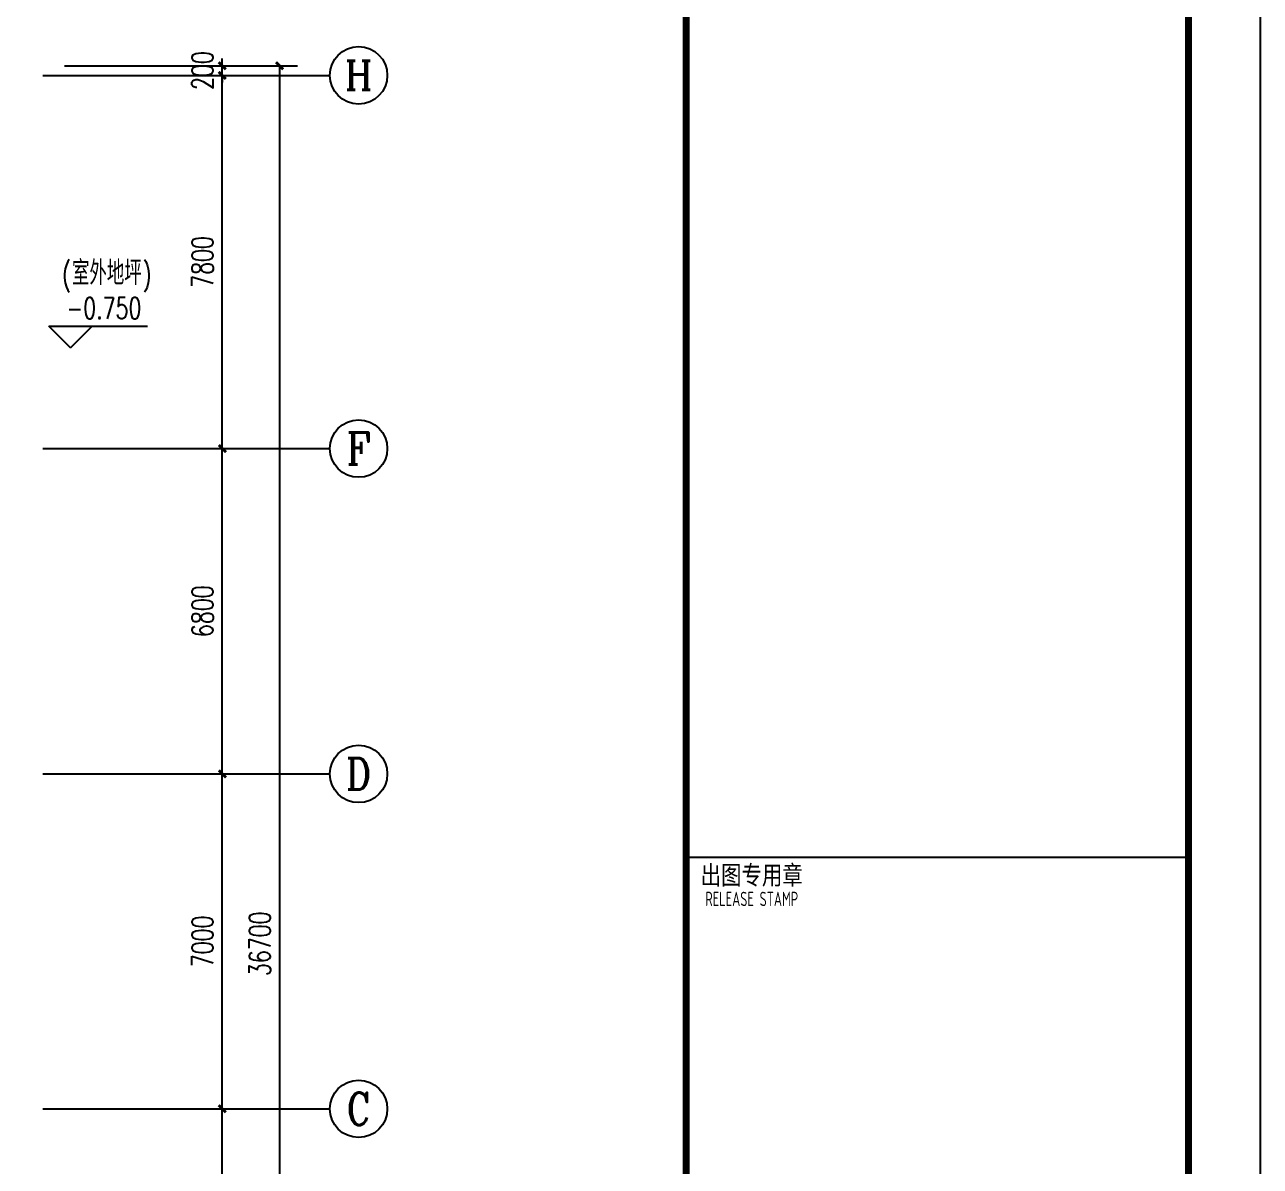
# Model space of a CAD drawing. Extents: x -70335 to 1144202, y 0 to 1100440.
# Drawn here: x 1093062 to 1118890, y 859854 to 883712 of the extents above; entities that cross this region are included whole.
import ezdxf
from ezdxf.enums import TextEntityAlignment as Align

# ---------------------------------------------------------------- set-up
doc = ezdxf.new("R2010")
doc.units = 0
doc.header["$LTSCALE"] = 1000
for name, color, linetype in [('2-房间名称', 7, 'Continuous'), ('3-建筑', 7, 'Continuous'), ('3-淡显', 8, 'Continuous'), ('AXIS_TEXT', 7, 'Continuous'), ('BTTK', 7, 'Continuous'), ('PUB_TITLE', 4, 'Continuous'), ('改过图层标记', 3, 'Continuous')]:
    doc.layers.add(name, color=color, linetype=linetype)
doc.styles.add('_TCH_AXIS', font='COMPLEX', dxfattribs={"bigfont": 'GBCBIG'})
doc.styles.add('_TCH_DIM', font='SIMPLEX', dxfattribs={"bigfont": 'GBCBIG'})
doc.styles.add('_TCH_DIM_T3', font='SIMPLEX', dxfattribs={"width": 0.705882, "bigfont": 'GBCBIG'})
doc.styles.add('COMPLEX', font='COMPLEX')
doc.styles.add('HZ(TK)', font='geniso.shx', dxfattribs={"width": 0.9, "bigfont": 'hztxt.shx'})
doc.dimstyles.new('_TCH_ARCH&&150', dxfattribs={"dimtxt": 446.25, "dimasz": 150, "dimexe": 375, "dimexo": 450, "dimgap": 189.375, "dimtad": 1, "dimdec": 0, "dimzin": 0, "dimdsep": 46, "dimtxsty": '_TCH_DIM_T3', "dimblk": 'ARCHTICK', "dimcen": 0.09, "dimclrt": 7, "dimazin": 2, "dimtfac": 1, "dimtdec": 0, "dimtix": 1, "dimtmove": 2, "dimatfit": 3, "dimfxl": 1, "dimtolj": 1, "dimtzin": 0, "dimarcsym": 0})

# ---------------------------------------------------------------- blocks, each defined once
blk = doc.blocks.new('vhtemplate_2019年新竖式图框_A1_1_2', base_point=(-420.5, 0))
at = {"layer": 'BTTK'}
blk.add_line((831, 336), (761, 336), dxfattribs=at)
at = {"layer": 'PUB_TITLE', "color": 7}
blk.add_lwpolyline([(-420.5, 594), (841, 594), (841, 0), (-420.5, 0)], close=True, dxfattribs=at)
at = {"layer": 'PUB_TITLE', "const_width": 1}
blk.add_lwpolyline([(-395.5, 10), (831, 10), (831, 584), (-395.5, 584)], close=True, dxfattribs=at)
blk.add_lwpolyline([(761, 10), (761, 584)], dxfattribs=at)
at = {"layer": 'BTTK', "style": 'HZ(TK)'}
for s, height, width, p in [('出图专用章', 3, 0.95, (770.12, 333.45)), ('RELEASE STAMP', 2, 0.7, (770.13, 330.24))]:
    blk.add_text(s, height=height, dxfattribs=dict(at, width=width)).set_placement(p, align=Align.MIDDLE_CENTER)
at = {"layer": 'BTTK', "color": 4, "style": 'HZ(TK)', "width": 0.9}
for tag, p in [('合作单位', (796, 511.5)), ('建设单位', (796, 209.5)), ('工程名称', (796, 176.5)), ('子项名称', (806, 160)), ('图纸名称', (796, 141))]:
    blk.add_attdef(tag, text='', height=3.5, dxfattribs=at).set_placement(p, align=Align.MIDDLE_CENTER)
for tag, p in [('注册证书号', (808.5, 279)), ('注册印章号', (808.5, 271)), ('设计号', (806, 193)), ('图别', (789.75, 34)), ('图号', (822.25, 34)), ('版本号', (789.75, 26)), ('日期', (822.25, 26))]:
    blk.add_attdef(tag, text='', height=3.5, dxfattribs=at).set_placement(p, align=Align.MIDDLE)
blk = doc.blocks.new('_AXISO')
blk.add_circle((0, 0), 0.5)
at = {"layer": 'AXIS_TEXT', "style": 'COMPLEX', "width": 1.041667}
blk.add_attdef('A', text='', height=0.56, dxfattribs=at).set_placement((-0.25, -0.28), (0.25, -0.28), align=Align.FIT)
blk = doc.blocks.new('_ArchTick')
at = {"color": 0, "linetype": 'ByBlock', "const_width": 0.4}
blk.add_lwpolyline([(-0.5, -0.5), (0.5, 0.5)], dxfattribs=at)
blk = doc.blocks.new('*D3018')
at = {"layer": '3-建筑', "color": 0, "lineweight": -2, "transparency": 16777216}
for p, q in [((1093892, 882854), (1098767, 882854)), ((1098392, 846154), (1098392, 882854)), ((1093892, 846154), (1098767, 846154))]:
    blk.add_line(p, q, dxfattribs=at)
at = {"layer": 'Defpoints', "color": 0, "transparency": 16777216}
for p in [(1093442, 882854), (1098392, 882854), (1093442, 846154)]:
    blk.add_point(p, dxfattribs=at)
at = {"layer": '3-建筑', "color": 0, "lineweight": -2, "transparency": 16777216, "xscale": 150, "yscale": 150, "zscale": 150}
for p, rotation in [((1098392, 882854), 90), ((1098392, 846154), 270)]:
    blk.add_blockref('_ArchTick', p, dxfattribs=dict(at, rotation=rotation))
at = {"layer": '3-建筑', "color": 7, "transparency": 16777216, "insert": (1097979, 864504), "char_height": 446.2, "attachment_point": 5, "rotation": 90, "style": '_TCH_DIM_T3'}
blk.add_mtext('\\A1;36700', dxfattribs=at)
blk = doc.blocks.new('*D3021')
at = {"layer": '3-建筑', "color": 0, "lineweight": -2, "transparency": 16777216}
for p, q in [((1093892, 861054), (1097567, 861054)), ((1097192, 854154), (1097192, 861054)), ((1093892, 854154), (1097567, 854154))]:
    blk.add_line(p, q, dxfattribs=at)
at = {"layer": 'Defpoints', "color": 0, "transparency": 16777216}
for p in [(1093442, 861054), (1097192, 861054), (1093442, 854154)]:
    blk.add_point(p, dxfattribs=at)
at = {"layer": '3-建筑', "color": 0, "lineweight": -2, "transparency": 16777216, "xscale": 150, "yscale": 150, "zscale": 150}
for p, rotation in [((1097192, 861054), 90), ((1097192, 854154), 270)]:
    blk.add_blockref('_ArchTick', p, dxfattribs=dict(at, rotation=rotation))
at = {"layer": '3-建筑', "color": 7, "transparency": 16777216, "insert": (1096779, 857604), "char_height": 446.2, "attachment_point": 5, "rotation": 90, "style": '_TCH_DIM_T3'}
blk.add_mtext('\\A1;6900', dxfattribs=at)
blk = doc.blocks.new('*D3022')
at = {"layer": '3-建筑', "color": 0, "lineweight": -2, "transparency": 16777216}
for p, q in [((1093892, 868054), (1097567, 868054)), ((1097192, 861054), (1097192, 868054)), ((1093892, 861054), (1097567, 861054))]:
    blk.add_line(p, q, dxfattribs=at)
at = {"layer": 'Defpoints', "color": 0, "transparency": 16777216}
for p in [(1093442, 868054), (1097192, 868054), (1093442, 861054)]:
    blk.add_point(p, dxfattribs=at)
at = {"layer": '3-建筑', "color": 0, "lineweight": -2, "transparency": 16777216, "xscale": 150, "yscale": 150, "zscale": 150}
for p, rotation in [((1097192, 868054), 90), ((1097192, 861054), 270)]:
    blk.add_blockref('_ArchTick', p, dxfattribs=dict(at, rotation=rotation))
at = {"layer": '3-建筑', "color": 7, "transparency": 16777216, "insert": (1096779, 864554), "char_height": 446.2, "attachment_point": 5, "rotation": 90, "style": '_TCH_DIM_T3'}
blk.add_mtext('\\A1;7000', dxfattribs=at)
blk = doc.blocks.new('*D3023')
at = {"layer": '3-建筑', "color": 0, "lineweight": -2, "transparency": 16777216}
for p, q in [((1093892, 874854), (1097567, 874854)), ((1097192, 868054), (1097192, 874854)), ((1093892, 868054), (1097567, 868054))]:
    blk.add_line(p, q, dxfattribs=at)
at = {"layer": 'Defpoints', "color": 0, "transparency": 16777216}
for p in [(1093442, 874854), (1097192, 874854), (1093442, 868054)]:
    blk.add_point(p, dxfattribs=at)
at = {"layer": '3-建筑', "color": 0, "lineweight": -2, "transparency": 16777216, "xscale": 150, "yscale": 150, "zscale": 150}
for p, rotation in [((1097192, 874854), 90), ((1097192, 868054), 270)]:
    blk.add_blockref('_ArchTick', p, dxfattribs=dict(at, rotation=rotation))
at = {"layer": '3-建筑', "color": 7, "transparency": 16777216, "insert": (1096779, 871454), "char_height": 446.2, "attachment_point": 5, "rotation": 90, "style": '_TCH_DIM_T3'}
blk.add_mtext('\\A1;6800', dxfattribs=at)
blk = doc.blocks.new('*D3024')
at = {"layer": '3-建筑', "color": 0, "lineweight": -2, "transparency": 16777216}
for p, q in [((1093892, 882654), (1097567, 882654)), ((1097192, 874854), (1097192, 882654)), ((1093892, 874854), (1097567, 874854))]:
    blk.add_line(p, q, dxfattribs=at)
at = {"layer": 'Defpoints', "color": 0, "transparency": 16777216}
for p in [(1093442, 882654), (1097192, 882654), (1093442, 874854)]:
    blk.add_point(p, dxfattribs=at)
at = {"layer": '3-建筑', "color": 0, "lineweight": -2, "transparency": 16777216, "xscale": 150, "yscale": 150, "zscale": 150}
for p, rotation in [((1097192, 882654), 90), ((1097192, 874854), 270)]:
    blk.add_blockref('_ArchTick', p, dxfattribs=dict(at, rotation=rotation))
at = {"layer": '3-建筑', "color": 7, "transparency": 16777216, "insert": (1096779, 878754), "char_height": 446.2, "attachment_point": 5, "rotation": 90, "style": '_TCH_DIM_T3'}
blk.add_mtext('\\A1;7800', dxfattribs=at)
blk = doc.blocks.new('*D3025')
at = {"layer": '3-建筑', "color": 0, "lineweight": -2, "transparency": 16777216}
for p, q in [((1093892, 882854), (1097567, 882854)), ((1097192, 882854), (1097192, 883004)), ((1097192, 882654), (1097192, 882854)), ((1093892, 882654), (1097567, 882654)), ((1097192, 882654), (1097192, 882504))]:
    blk.add_line(p, q, dxfattribs=at)
at = {"layer": 'Defpoints', "color": 0, "transparency": 16777216}
for p in [(1093442, 882854), (1097192, 882854), (1093442, 882654)]:
    blk.add_point(p, dxfattribs=at)
at = {"layer": '3-建筑', "color": 0, "lineweight": -2, "transparency": 16777216, "xscale": 150, "yscale": 150, "zscale": 150}
for p, rotation in [((1097192, 882854), 270), ((1097192, 882654), 90)]:
    blk.add_blockref('_ArchTick', p, dxfattribs=dict(at, rotation=rotation))
at = {"layer": '3-建筑', "color": 7, "transparency": 16777216, "insert": (1096779, 882754), "char_height": 446.2, "attachment_point": 5, "rotation": 90, "style": '_TCH_DIM_T3'}
blk.add_mtext('\\A1;200', dxfattribs=at)

msp = doc.modelspace()

# ---------------------------------------------------------------- linework, layer by layer
at = {"layer": '3-建筑'}
for p, q in [((1093441.7, 882653.7), (1099441.7, 882653.7)), ((1093441.7, 874853.7), (1099441.7, 874853.7)), ((1093441.7, 868053.7), (1099441.7, 868053.7)), ((1093441.7, 861053.7), (1099441.7, 861053.7))]:
    msp.add_line(p, q, dxfattribs=at)
at = {"layer": '3-淡显'}
for p, q in [((1094019.1, 876960.5), (1093569.1, 877410.5)), ((1093569.1, 877410.5), (1095629.1, 877410.5)), ((1094019.1, 876960.5), (1094469.1, 877410.5))]:
    msp.add_line(p, q, dxfattribs=at)

# ---------------------------------------------------------------- block references
at = {"layer": '3-建筑'}
ref = msp.add_blockref('_AXISO', (1100041.7, 882653.7), dxfattribs=dict(at, xscale=1200, yscale=1200, zscale=1200))
ref.add_attrib('A', 'H', dxfattribs={"layer": 'AXIS_TEXT', "height": 608.3, "style": '_TCH_AXIS'}).set_placement((1099752.1, 882349.6), (1100331.4, 882349.6), align=Align.FIT)
ref = msp.add_blockref('_AXISO', (1100041.7, 874853.7), dxfattribs=dict(at, xscale=1200, yscale=1200, zscale=1200))
ref.add_attrib('A', 'F', dxfattribs={"layer": 'AXIS_TEXT', "height": 668.2, "style": '_TCH_AXIS'}).set_placement((1099787.2, 874519.6), (1100296.3, 874519.6), align=Align.FIT)
ref = msp.add_blockref('_AXISO', (1100041.7, 868053.7), dxfattribs=dict(at, xscale=1200, yscale=1200, zscale=1200))
ref.add_attrib('A', 'D', dxfattribs={"layer": 'AXIS_TEXT', "height": 652.9, "style": '_TCH_AXIS'}).set_placement((1099777.5, 867727.3), (1100306, 867727.3), align=Align.FIT)
ref = msp.add_blockref('_AXISO', (1100041.7, 861053.7), dxfattribs=dict(at, xscale=1200, yscale=1200, zscale=1200))
ref.add_attrib('A', 'C', dxfattribs={"layer": 'AXIS_TEXT', "height": 683.5, "style": '_TCH_AXIS'}).set_placement((1099797.6, 860711.9), (1100285.8, 860711.9), align=Align.FIT)
at = {"layer": '改过图层标记', "xscale": 150, "yscale": 150, "zscale": 150}
msp.add_blockref('vhtemplate_2019年新竖式图框_A1_1_2', (929665.1, 815905.6), dxfattribs=at)

# ---------------------------------------------------------------- texts
at = {"layer": '2-房间名称', "color": 7, "style": '_TCH_DIM', "width": 0.705882}
msp.add_text('-0.750', height=446.25, dxfattribs=at).set_placement((1093934.1, 877568))
at = {"layer": '3-淡显', "color": 7, "style": '_TCH_DIM', "width": 0.705882}
for s, p in [('(', (1093839.4, 878271.8)), (')', (1095523.9, 878271.8))]:
    msp.add_text(s, height=446.2, dxfattribs=at).set_placement(p)
at = {"layer": '3-淡显', "color": 7, "style": '_TCH_DIM'}
msp.add_text('室外地坪', height=506.38, dxfattribs=at).set_placement((1094049.4, 878271.8))

# ---------------------------------------------------------------- dimensions: what is measured, and where the dimension line sits
at = {"layer": '3-建筑'}
for p1, p2, distance, picture, middle in [((1093441.7, 882653.7), (1093441.7, 882853.7), -3750, '*D3025', (1096779.2, 882753.7)), ((1093441.7, 846153.7), (1093441.7, 882853.7), -4950, '*D3018', (1097979.2, 864503.7)), ((1093441.7, 874853.7), (1093441.7, 882653.7), -3750, '*D3024', (1096779.2, 878753.7)), ((1093441.7, 868053.7), (1093441.7, 874853.7), -3750, '*D3023', (1096779.2, 871453.7)), ((1093441.7, 861053.7), (1093441.7, 868053.7), -3750, '*D3022', (1096779.2, 864553.7)), ((1093441.7, 854153.7), (1093441.7, 861053.7), -3750, '*D3021', (1096779.2, 857603.7))]:
    dim = msp.add_aligned_dim(p1=p1, p2=p2, distance=distance, dimstyle='_TCH_ARCH&&150', dxfattribs=at)
    dim.commit()
    dim.dimension.update_dxf_attribs({"geometry": picture, "text_midpoint": middle})

doc.saveas('drawing.dxf')
